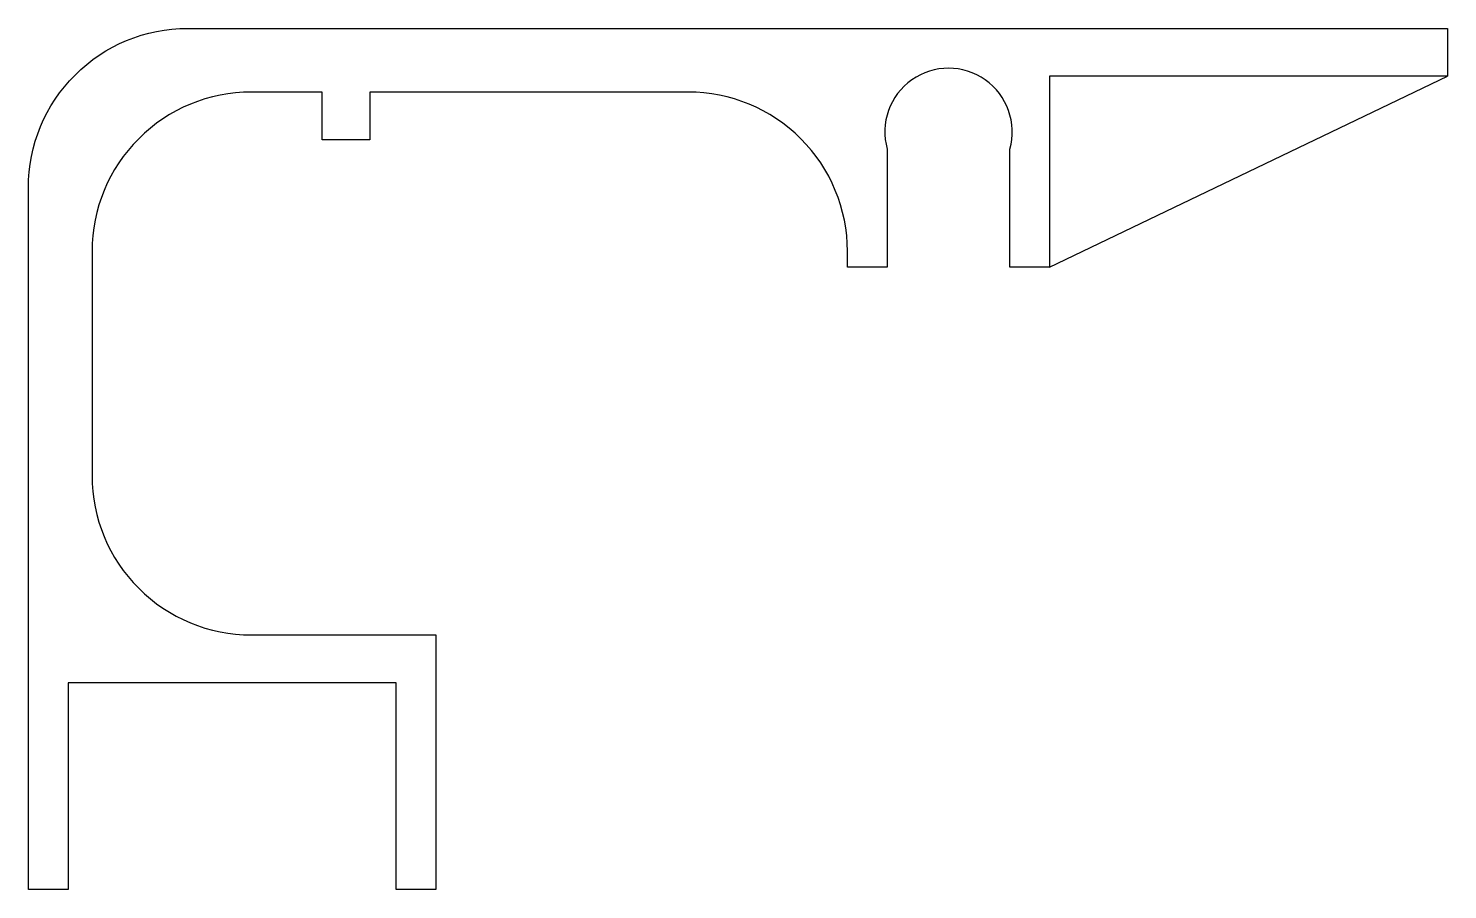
# Model space of a CAD drawing. Header units: millimetres. Extents: x 96.4 to 185.6, y 31.7 to 85.8.
import ezdxf

# ---------------------------------------------------------------- set-up
doc = ezdxf.new("R2010")
doc.units = ezdxf.units.MM
doc.layers.get('0').update_dxf_attribs({"linetype": 'CONTINUOUS'})

msp = doc.modelspace()

# ---------------------------------------------------------------- linework, layer by layer
msp.add_line((160.586, 70.813), (185.586, 82.813))
msp.add_lwpolyline([(160.586, 70.813), (158.086, 70.813), (158.086, 78.228, 1.320812), (150.386, 78.228), (150.386, 70.813), (147.886, 70.813), (147.886, 71.813, 0.414214), (137.886, 81.813), (117.886, 81.813), (117.886, 78.813), (114.886, 78.813), (114.886, 81.813), (110.436, 81.813, 0.414214), (100.436, 71.813), (100.436, 57.713, 0.414214), (110.436, 47.713), (122.036, 47.713), (122.036, 31.713), (119.536, 31.713), (119.536, 44.713), (98.936, 44.713), (98.936, 31.713), (96.436, 31.713), (96.436, 75.813, -0.414214), (106.436, 85.813), (185.586, 85.813), (185.586, 82.813), (160.586, 82.813)], format="xyb", close=True)

doc.saveas('drawing.dxf')
